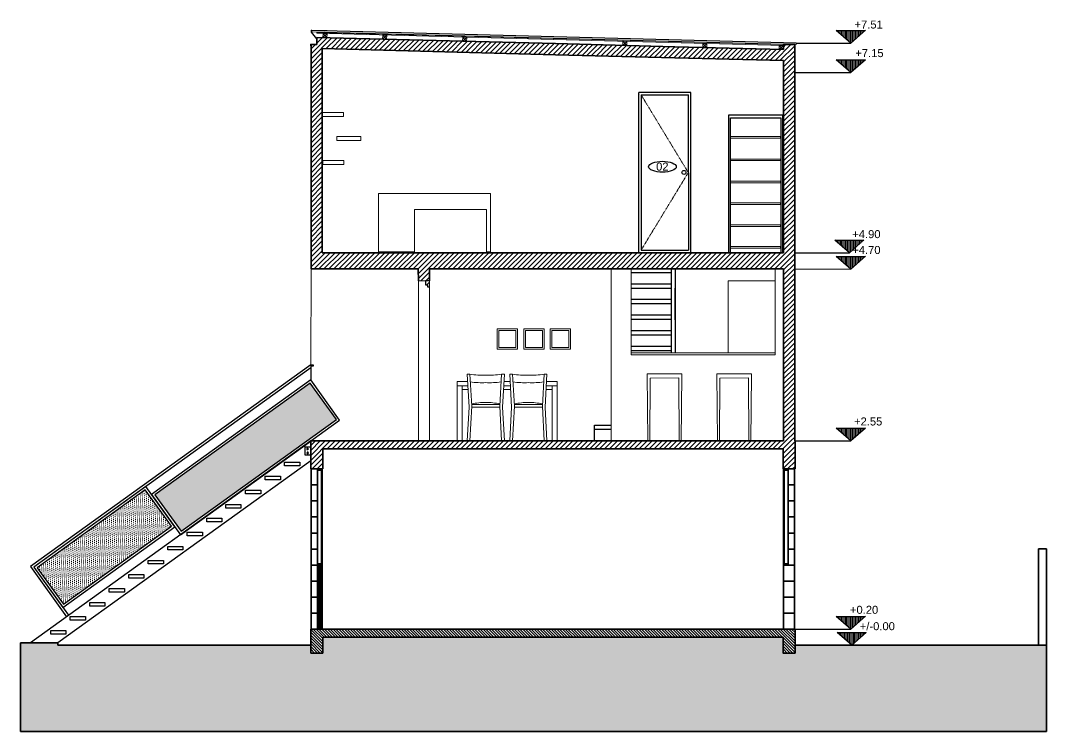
# Model space of a CAD drawing. Header units: metres. Extents: x -2569 to 4336, y -4195 to 694.
# Drawn here: x 1586 to 2868, y -1397 to -509 of the extents above; entities that cross this region are included whole.
import ezdxf
from ezdxf.enums import TextEntityAlignment as Align

# ---------------------------------------------------------------- set-up
doc = ezdxf.new("R2010")
doc.units = ezdxf.units.M
doc.header["$LTSCALE"] = 5
doc.header["$MEASUREMENT"] = 0
doc.linetypes.add('HIDDEN', pattern=[0.375, 0.25, -0.125])
doc.layers.get('0').update_dxf_attribs({"color": 253})
for name, color, linetype, lineweight in [('A-ANNO-NOTE', 7, 'Continuous', 35), ('A-DOOR-FULL', 181, 'Continuous', 25), ('A-ELEV-MBE1', 7, 'Continuous', 35), ('A-ELEV-PATT', 255, 'Continuous', 18), ('A-FLOR-LEVL', 7, 'Continuous', 35), ('A-FURN', 253, 'Continuous', 18), ('A-FURN-', 253, 'Continuous', 0), ('A-SECT-MCUT', 7, 'Continuous', 35), ('A-SECT-PATT', 8, 'Continuous', 18), ('A-WALL-FULL', 7, 'Continuous', 35), ('APERTURE FINESTRE', 130, 'Continuous', 18), ('MURI NON SEZIONATI', 170, 'Continuous', 18), ('TETTO', 36, 'Continuous', 18), ('TETTO ESTERNO', 56, 'Continuous', 25)]:
    doc.layers.add(name, color=color, linetype=linetype, lineweight=lineweight)
for name, color, linetype in [('ASHADE', 7, 'Continuous'), ('IKE120036-t1', 253, 'Continuous'), ('quote', 82, 'Continuous'), ('SCALE', 214, 'Continuous'), ('SCALE ESTERNE', 244, 'Continuous')]:
    doc.layers.add(name, color=color, linetype=linetype)
doc.styles.add('ARIAL', font='arial.ttf')

# ---------------------------------------------------------------- blocks, each defined once
blk = doc.blocks.new('族几何图形组合_3698-Front')
at = {"layer": 'IKE120036-t1'}
for p, q in [((400, 2020), (-400, 2020)), ((-400, 2020), (-400, 0)), ((-371, 1980), (371, 1980)), ((-371, 0), (-371, 1980)), ((371, 1980), (371, 0)), ((400, 0), (400, 2020)), ((-400, 0), (-371, 0)), ((371, 0), (400, 0))]:
    blk.add_line(p, q, dxfattribs=at)

msp = doc.modelspace()

# ---------------------------------------------------------------- hatches: boundary and pattern name
at = {"layer": 'A-DOOR-FULL'}
h = msp.add_hatch(dxfattribs=at)
h.set_pattern_fill('ANSI31', color=256, scale=35)
h.paths.add_polyline_path([(2097.1, -834), (2092.1, -834), (2092.1, -839), (2094.6, -839), (2094.6, -841.5), (2097.1, -841.5)])
at = {"layer": 'A-ELEV-PATT'}
h = msp.add_hatch(dxfattribs=at)
h.set_pattern_fill('ANSI31', color=256, scale=0.5, angle=225, style=0)
h.set_pattern_definition([(270, (22934.815, -13703.6741), (1.5875, -4e-15), [])])
h.paths.add_polyline_path([(2641.6, -521.3), (2623.2, -537.2), (2604.8, -521.3)])
h = msp.add_hatch(dxfattribs=at)
h.set_pattern_fill('ANSI31', color=256, scale=0.5, angle=225, style=0)
h.set_pattern_definition([(270, (22934.815, -13740.5054), (1.5875, -4e-15), [])])
h.paths.add_polyline_path([(2641.6, -558.1), (2623.2, -574), (2604.8, -558.1)])
h = msp.add_hatch(dxfattribs=at)
h.set_pattern_fill('ANSI31', color=256, scale=0.5, angle=225, style=0)
h.set_pattern_definition([(270, (22936.5242, -13965.5795), (1.5875, -4e-15), [])])
h.paths.add_polyline_path([(2639.9, -783.2), (2621.5, -799.1), (2603.1, -783.2)])
h = msp.add_hatch(dxfattribs=at)
h.set_pattern_fill('ANSI31', color=256, scale=0.5, angle=225, style=0)
h.set_pattern_definition([(270, (22934.815, -13985.8764), (1.5875, -4e-15), [])])
h.paths.add_polyline_path([(2641.6, -803.5), (2623.2, -819.4), (2604.8, -803.5)])
h = msp.add_hatch(dxfattribs=at)
h.set_pattern_fill('ANSI31', color=256, scale=0.5, angle=225, style=0)
h.set_pattern_definition([(270, (22934.815, -14200.5811), (1.5875, -4e-15), [])])
h.paths.add_polyline_path([(2641.6, -1018.2), (2623.2, -1034.1), (2604.8, -1018.2)])
h = msp.add_hatch(dxfattribs=at)
h.set_pattern_fill('ANSI31', color=256, scale=0.5, angle=225, style=0)
h.set_pattern_definition([(270, (22934.815, -14435.4625), (1.5875, -4e-15), [])])
h.paths.add_polyline_path([(2641.6, -1253.1), (2623.2, -1269), (2604.8, -1253.1)])
h = msp.add_hatch(dxfattribs=at)
h.set_pattern_fill('ANSI31', color=256, scale=0.5, angle=225, style=0)
h.set_pattern_definition([(270, (22933.7198, -14455.5142), (1.5875, -4e-15), [])])
h.paths.add_polyline_path([(2642.7, -1273.2), (2624.3, -1289), (2605.9, -1273.2)])
at = {"layer": 'A-SECT-PATT'}
h = msp.add_hatch(dxfattribs=at)
h.set_pattern_fill('ANSI31', color=256, scale=35)
h.paths.add_polyline_path([(2553.2, -539), (2539.2, -539), (2539.2, -545.6), (2538.9, -545.3), (2443.2, -542.7), (2443.2, -542.9), (2438.2, -542.7), (2438.2, -542.6), (2403.3, -541.7), (2343.3, -540.1), (2343.3, -540.1), (2338.3, -540), (2254.3, -537.8), (2143.3, -535), (2143.3, -535), (2138.3, -534.9), (1956.3, -530.2), (1956.4, -539), (1949.1, -539), (1949.1, -819.1), (2083, -819), (2083.1, -834), (2097.1, -834), (2097.1, -819), (2348.7, -818.9), (2539.2, -819), (2539.2, -1034), (2553.2, -1034)])
h.paths.add_polyline_path([(2539.2, -559), (2539.2, -799), (1963.1, -798.9), (1963.1, -543.8), (2254.4, -551.6), (2403.3, -555.4)], flags=16)
h.paths.add_polyline_path([(2538.5, -627.1), (2538.5, -798.9), (2536, -798.9), (2472.9, -798.9), (2470.4, -798.9), (2470.4, -627.1)], flags=0)
h.paths.add_polyline_path([(2536, -630.5), (2536, -793.2), (2472.9, -793.2), (2472.9, -630.5)], flags=0)
h.paths.add_polyline_path([(2535.9, -653.9), (2535.9, -655.9), (2473, -655.9), (2473, -653.9)], flags=0)
h.paths.add_polyline_path([(2535.9, -682), (2535.9, -683.9), (2473, -683.9), (2473, -682)], flags=0)
h.paths.add_polyline_path([(2535.9, -709.6), (2535.9, -711.6), (2473, -711.6), (2473, -709.6)], flags=0)
h.paths.add_polyline_path([(2535.9, -736.8), (2535.9, -738.8), (2473, -738.8), (2473, -736.8)], flags=0)
h.paths.add_polyline_path([(2417.3, -701.3, -1), (2412.3, -701.3, -1)], flags=0)
h.paths.add_polyline_path([(2535.9, -764), (2535.9, -766), (2473, -766), (2473, -764)], flags=0)
h = msp.add_hatch(dxfattribs=at)
h.set_pattern_fill('ANSI31', color=256, scale=35, style=0)
h.paths.add_polyline_path([(2553.7, -1034), (2553.7, -1069), (2538.7, -1069), (2538.7, -1044), (1963.7, -1044), (1963.7, -1069), (1948.7, -1069), (1948.7, -1034)])
h = msp.add_hatch(dxfattribs=at)
h.set_pattern_fill('ANSI31', color=256, scale=0.35, angle=90, style=0)
h.set_pattern_definition([(135, (1715.3105, -2405.5053), (-0.7857724, -0.7857724), [])])
h.paths.add_polyline_path([(1957.1, -1189), (1962.1, -1189), (1962.1, -1269), (1957.1, -1269)])
h = msp.add_hatch(dxfattribs=at)
h.set_pattern_fill('DOTS', color=256, scale=100, angle=90, style=0)
h.set_pattern_definition([(360, (1030.5934, -2631.2624), (3.125, 6.25), [0, -6.25])])
h.paths.add_polyline_path([(1586.1, -1286), (1632.9, -1286), (1632.9, -1289), (1948.7, -1289), (1948.7, -1299), (1963.7, -1299), (1963.7, -1279), (2323.7, -1279), (2348.7, -1279), (2538.7, -1279), (2538.7, -1299), (2553.7, -1299), (2553.7, -1289), (2867.7, -1289), (2867.7, -1396.9), (1586.1, -1396.9)])
h.paths.add_polyline_path([(1966.6, -1396.9), (1944.8, -1396.9)])
h.paths.add_polyline_path([(2343.2, -1396.9), (2322.1, -1396.9)], flags=17)
h.paths.add_polyline_path([(2554.9, -1396.9), (2533.1, -1396.9)], flags=17)
h = msp.add_hatch(dxfattribs=at)
h.set_pattern_fill('ANSI31', color=256, scale=20, angle=90, style=0)
h.set_pattern_definition([(135, (550.3644, -1592.9256), (-1.767767, -1.767767), [])])
h.paths.add_polyline_path([(2553.7, -1269), (2553.7, -1299), (2538.7, -1299), (2538.7, -1279), (1963.7, -1279), (1963.7, -1299), (1948.7, -1299), (1948.7, -1269)])
at = {"layer": 'SCALE ESTERNE'}
h = msp.add_hatch(dxfattribs=at)
h.set_pattern_fill('DOTS', color=256, scale=40, angle=362.9169, style=0)
h.set_pattern_definition([(2.91694, (550.3644, -1592.9256), (1.1211598, 2.5603712), [0, -2.5])])
h.paths.add_polyline_path([(1948, -961.8), (1949.1, -963.4), (1954.1, -970.4), (1964.3, -984.6), (1980.7, -1007.3), (1949.1, -1030), (1786.7, -1146.9), (1754, -1101.4)])
h = msp.add_hatch(dxfattribs=at)
h.set_pattern_fill('DOTS', color=256, scale=40, angle=362.9169, style=0)
h.set_pattern_definition([(272.916943, (-6765.497, 3420.7405), (2.5603712, -1.1211598), [0, -2.5])])
h.paths.add_polyline_path([(1742, -1095.1), (1774.8, -1140.6), (1639.7, -1237.8), (1607, -1192.3)])

# ---------------------------------------------------------------- linework, layer by layer
at = {"color": 251, "true_color": 0x636466}
for p, q in [((2372.3, -1034.1), (2369.7, -1034)), ((2411.3, -1034.1), (2408.7, -1034)), ((2459.3, -1034.1), (2456.7, -1034)), ((2498.4, -1034.1), (2495.8, -1034))]:
    msp.add_line(p, q, dxfattribs=at)
at = {"layer": 'A-ANNO-NOTE'}
for p, q in [((1963.7, -1069), (1948.7, -1069)), ((2538.7, -1069), (2553.7, -1069))]:
    msp.add_line(p, q, dxfattribs=at)
at = {"layer": 'A-DOOR-FULL'}
for p, q in [((2358.2, -598.7), (2358.2, -799)), ((2423.3, -598.7), (2358.3, -598.7)), ((2359.3, -601.7), (2359.3, -601.7)), ((2361.2, -601.7), (2361.2, -795.9)), ((2361.3, -601.7), (2420.3, -601.7)), ((2420.2, -601.7), (2420.3, -795.9)), ((2423.2, -598.7), (2423.2, -799)), ((2361.2, -795.9), (2420.3, -795.9)), ((2097.1, -834), (2092.1, -834)), ((2092.1, -834), (2092.1, -839)), ((2092.1, -839), (2094.6, -839)), ((2094.6, -839), (2094.6, -841.5)), ((2094.6, -841.5), (2097.1, -841.5))]:
    msp.add_line(p, q, dxfattribs=at)
msp.add_circle((2414.8, -698.7), 2.5, dxfattribs=at)
at = {"layer": 'A-ELEV-MBE1'}
for p, q in [((2254.3, -537.8), (1956.3, -530.2)), ((2403.3, -541.7), (2254.3, -537.8)), ((1948.5, -540.7), (1948.8, -540.7)), ((1949, -819.1), (1949.1, -539)), ((1963.1, -543.8), (1963.1, -798.9)), ((2254.4, -551.6), (1963.1, -543.8)), ((2539.2, -545.3), (2403.3, -541.7)), ((2539, -539), (2539.2, -539)), ((2403.3, -555.4), (2254.5, -551.6)), ((2539.2, -559), (2403.3, -555.4)), ((1949.1, -819.1), (2083, -819)), ((2083.1, -834), (2083, -819)), ((2097.1, -819), (2348.7, -818.9)), ((2097.1, -819), (2097.1, -834)), ((2348.7, -819), (2539.2, -819)), ((1948.7, -1058.7), (1948.7, -1034)), ((1963.7, -1069), (1948.7, -1069)), ((1963.1, -1069), (1949.1, -1069)), ((1949.1, -1069), (1949.1, -1089)), ((1957.1, -1069), (1962.1, -1069)), ((1957.1, -1269), (1957.1, -1069)), ((1957.1, -1070.5), (1962.1, -1070.5)), ((1962.1, -1269), (1962.1, -1069)), ((1963.1, -1169), (1963.1, -1069)), ((1963.1, -1089), (1963.1, -1069)), ((2539.1, -1169), (2539.1, -1069)), ((2540.1, -1189), (2540.1, -1069)), ((2545.1, -1069), (2540.1, -1069)), ((2545.1, -1070.5), (2540.1, -1070.5)), ((2545.1, -1189), (2545.1, -1069)), ((2553.1, -1189), (2553.1, -1068.8)), ((1949.1, -1089), (1957.1, -1089)), ((1949.1, -1089), (1949.1, -1109)), ((1949.1, -1109), (1949.1, -1089)), ((1949.1, -1089), (1957.1, -1089)), ((1962.1, -1089), (1963.1, -1089)), ((2553.1, -1089), (2545.1, -1089)), ((2553.1, -1079), (2553.1, -1089)), ((1949.1, -1109), (1949.1, -1129)), ((1957.1, -1109), (1949.1, -1109)), ((1949.1, -1129), (1949.1, -1109)), ((1949.1, -1109), (1957.1, -1109)), ((2553.1, -1109), (2545.1, -1109)), ((2545.1, -1109), (2553.1, -1109)), ((1957.1, -1129), (1949.1, -1129)), ((1949.1, -1149), (1949.1, -1129)), ((1949.1, -1129), (1957.1, -1129)), ((2553.1, -1129), (2545.1, -1129)), ((2545.1, -1129), (2553.1, -1129)), ((1949.1, -1169), (1949.1, -1149)), ((1949.1, -1149), (1957.1, -1149)), ((1949.1, -1149), (1949.1, -1169)), ((1957.1, -1149), (1949.1, -1149)), ((2553.1, -1149), (2545.1, -1149)), ((2545.1, -1149), (2553.1, -1149)), ((1949.1, -1169), (1949.1, -1189)), ((1957.1, -1169), (1949.1, -1169)), ((1963.1, -1189), (1963.1, -1169)), ((2540.1, -1169), (2539.1, -1169)), ((2539.1, -1169), (2539.1, -1189)), ((2553.1, -1169), (2545.1, -1169)), ((2545.1, -1169), (2553.1, -1169)), ((2857.7, -1279), (2857.7, -1168.8)), ((2857.7, -1168.8), (2867.7, -1168.8)), ((2857.7, -1289), (2857.7, -1168.8)), ((2857.7, -1168.8), (2867.7, -1168.8)), ((2867.7, -1168.8), (2867.7, -1279)), ((2867.7, -1168.8), (2867.7, -1289)), ((1957.1, -1189), (1949.1, -1189)), ((1949.1, -1189), (1949.1, -1209)), ((1957.1, -1187.5), (1962.1, -1187.5)), ((1957.1, -1189), (1962.1, -1189)), ((2539.1, -1189), (2553.1, -1189)), ((2545.1, -1187.5), (2540.1, -1187.5)), ((2545.1, -1189), (2540.1, -1189)), ((1949.1, -1209), (1957.1, -1209)), ((1957.1, -1209), (1949.1, -1209)), ((1949.1, -1209), (1949.1, -1229)), ((1949.1, -1229), (1957.1, -1229)), ((1957.1, -1229), (1949.1, -1229)), ((1949.1, -1229), (1949.1, -1249)), ((1949.1, -1249), (1957.1, -1249)), ((1957.1, -1249), (1949.1, -1249)), ((1949.1, -1249), (1949.1, -1269)), ((1963.1, -1249), (1962.1, -1249)), ((1963.1, -1269), (1963.1, -1249)), ((1949.1, -1269), (1963.1, -1269)), ((1586.1, -1286), (1586.1, -1396.9)), ((1632.9, -1286), (1586.1, -1286)), ((1632.9, -1286), (1632.9, -1289)), ((1632.9, -1289), (1948.7, -1289)), ((2553.7, -1289), (2867.7, -1289)), ((2867.7, -1289), (2867.7, -1396.9)), ((1586.1, -1396.9), (2867.7, -1396.9))]:
    msp.add_line(p, q, dxfattribs=at)
for points in [[(1956.3, -530.2), (1956.4, -539)], [(1962.1, -1089), (1963.1, -1089)], [(2540.1, -1089), (2539.1, -1089)], [(1962.1, -1109), (1963.1, -1109)], [(2540.1, -1109), (2539.1, -1109)], [(1962.1, -1129), (1963.1, -1129)], [(2540.1, -1129), (2539.1, -1129)], [(1962.1, -1149), (1963.1, -1149)], [(2540.1, -1149), (2539.1, -1149)], [(1963.1, -1169), (1962.1, -1169)], [(1962.1, -1209), (1963.1, -1209), (1963.1, -1189), (1962.1, -1189)], [(1962.1, -1229), (1963.1, -1229), (1963.1, -1209), (1962.1, -1209)], [(1962.1, -1249), (1963.1, -1249), (1963.1, -1229), (1962.1, -1229)]]:
    msp.add_lwpolyline(points, dxfattribs=at)
at = {"layer": 'A-ELEV-PATT'}
msp.add_line((2083.1, -834), (2097.1, -834), dxfattribs=at)
at = {"layer": 'A-FLOR-LEVL'}
for p, q in [((1949.1, -539), (1956.4, -539)), ((2553.2, -539), (2539.2, -539)), ((2539.2, -539), (2539.2, -545.3)), ((2553.2, -1034), (2553.2, -539)), ((2539.2, -559), (2539.2, -799)), ((2539.2, -819), (2539.2, -1034))]:
    msp.add_line(p, q, dxfattribs=at)
at = {"layer": 'A-FURN'}
for p, q in [((2473, -653.9), (2473, -655.9)), ((2535.9, -653.9), (2473, -653.9)), ((2473, -655.9), (2535.9, -655.9)), ((2535.9, -682), (2473, -682)), ((2473, -682), (2473, -683.9)), ((2473, -683.9), (2535.9, -683.9)), ((2535.9, -709.6), (2473, -709.6)), ((2473, -709.6), (2473, -711.6)), ((2473, -711.6), (2535.9, -711.6)), ((2033.1, -798), (2033.1, -725)), ((2033.1, -725), (2173.1, -725)), ((2173.1, -725), (2173.1, -798)), ((2535.9, -736.8), (2473, -736.8)), ((2473, -736.8), (2473, -738.8)), ((2473, -738.8), (2535.9, -738.8)), ((2078.1, -798), (2078.1, -745)), ((2078.1, -745), (2078.6, -745)), ((2168.1, -745), (2078.6, -745)), ((2168.1, -798), (2168.1, -745)), ((2535.9, -764), (2473, -764)), ((2473, -764), (2473, -766)), ((2473, -766), (2535.9, -766)), ((2472.9, -793.2), (2473, -793.2)), ((2535.9, -791.2), (2473, -791.2)), ((2473, -791.2), (2473, -793.2)), ((2473, -793.2), (2535.9, -793.2)), ((2033.1, -798), (2078.1, -798)), ((2173.1, -798), (2168.1, -798)), ((2528.7, -834), (2470.2, -834)), ((2470.2, -834), (2470.2, -924)), ((2131.4, -1033.7), (2131.4, -959.7)), ((2131.4, -959.7), (2144.6, -959.7)), ((2144.1, -950.7), (2146.4, -991.7)), ((2147.5, -950.7), (2144.1, -950.7)), ((2147.5, -950.7), (2149.8, -990.4)), ((2187, -950.7), (2184.7, -990.4)), ((2187, -950.7), (2190.5, -950.7)), ((2190.5, -950.7), (2188.1, -991.7)), ((2197.8, -959.7), (2189.9, -959.7)), ((2197.3, -950.7), (2199.6, -991.7)), ((2200.8, -950.7), (2197.3, -950.7)), ((2200.8, -950.7), (2203.1, -990.4)), ((2240.3, -950.7), (2238, -990.4)), ((2240.3, -950.7), (2243.7, -950.7)), ((2243.7, -950.7), (2241.4, -991.7)), ((2256.4, -959.7), (2243.2, -959.7)), ((2256.4, -1033.7), (2256.4, -959.7)), ((2368.9, -950), (2412.1, -950)), ((2368.9, -950.7), (2368.9, -950)), ((2369.7, -1034), (2368.9, -950.7)), ((2372.5, -955.5), (2372.3, -1034.1)), ((2408.6, -955.4), (2372.5, -955.5)), ((2408.7, -1034), (2408.6, -955.4)), ((2412.1, -950.7), (2411.3, -1034.1)), ((2412.1, -950), (2412.1, -950.7)), ((2456, -950), (2499.1, -950)), ((2456, -950.7), (2456, -950)), ((2456.7, -1034), (2456, -950.7)), ((2459.5, -955.5), (2459.3, -1034.1)), ((2495.6, -955.4), (2459.5, -955.5)), ((2495.8, -1034), (2495.6, -955.4)), ((2499.1, -950.7), (2498.4, -1034.1)), ((2499.1, -950), (2499.1, -950.7)), ((2144.9, -965.2), (2131.4, -965.2)), ((2137.8, -1033.7), (2137.8, -965.2)), ((2137.8, -969.7), (2145.1, -969.7)), ((2198.4, -969.7), (2189.4, -969.7)), ((2189.6, -965.2), (2198.1, -965.2)), ((2250, -969.7), (2242.6, -969.7)), ((2242.9, -965.2), (2256.4, -965.2)), ((2250, -1033.7), (2250, -965.2)), ((2146.4, -991.7), (2144.1, -1033.7)), ((2149.8, -990.4), (2147.5, -1033.7)), ((2149.7, -988.7), (2184.8, -988.7)), ((2149.8, -991.7), (2184.8, -991.7)), ((2184.7, -990.4), (2187, -1033.7)), ((2188.1, -991.7), (2190.5, -1033.7)), ((2199.6, -991.7), (2197.3, -1033.7)), ((2203.1, -990.4), (2200.8, -1033.7)), ((2238.1, -988.7), (2203, -988.7)), ((2238, -991.7), (2203, -991.7)), ((2238, -990.4), (2240.3, -1033.7)), ((2241.4, -991.7), (2243.7, -1033.7))]:
    msp.add_line(p, q, dxfattribs=at)
for points in [[(2181.6, -894), (2206.8, -894), (2206.8, -919.3), (2181.6, -919.3), (2181.6, -894)], [(2183.6, -896), (2204.8, -896), (2204.8, -917.3), (2183.6, -917.3), (2183.6, -896)], [(2214.9, -894), (2240.1, -894), (2240.1, -919.3), (2214.9, -919.3), (2214.9, -894)], [(2216.9, -896), (2238.1, -896), (2238.1, -917.3), (2216.9, -917.3), (2216.9, -896)], [(2247.9, -894), (2273.2, -894), (2273.2, -919.3), (2247.9, -919.3), (2247.9, -894)], [(2249.9, -896), (2271.1, -896), (2271.1, -917.3), (2249.9, -917.3), (2249.9, -896)]]:
    msp.add_lwpolyline(points, dxfattribs=at)
for centre, radius, start, end in [((2163.1, -836.5), 115.3, 262.2379, 272.0836), ((2163.1, -846), 115.3, 262.5184, 272.0836), ((2171.4, -836.5), 115.3, 267.9164, 277.7621), ((2171.4, -846), 115.3, 267.9164, 277.4816), ((2216.3, -836.5), 115.3, 262.2379, 272.0836), ((2216.3, -846), 115.3, 262.5184, 272.0836), ((2224.7, -836.5), 115.3, 267.9164, 277.7621), ((2224.7, -846), 115.3, 267.9164, 277.4816), ((2167.7, -1069.6), 83.7, 90.2941, 102.4318), ((2166.8, -1069.6), 83.7, 77.5682, 89.7059), ((2221, -1069.6), 83.7, 90.2941, 102.4318), ((2220.1, -1069.6), 83.7, 77.5682, 89.7059)]:
    msp.add_arc(centre, radius, start, end, dxfattribs=at)
at = {"layer": 'A-FURN-'}
for points in [[(1963.4, -628.9), (1989.4, -628.9), (1989.4, -623.9), (1963.4, -623.9), (1963.4, -628.9)], [(1981.2, -658.9), (2011.2, -658.9), (2011.2, -653.9), (1981.2, -653.9), (1981.2, -658.9)], [(1963.8, -688.9), (1989.8, -688.9), (1989.8, -683.9), (1963.8, -683.9), (1963.8, -688.9)]]:
    msp.add_lwpolyline(points, dxfattribs=at)
at = {"layer": 'A-SECT-MCUT'}
for p, q in [((1948.7, -1034), (1948.7, -1069)), ((2539.2, -1034), (1948.7, -1034)), ((2553.7, -1069), (2553.7, -1034)), ((1963.7, -1044), (2538.7, -1044)), ((1963.7, -1069), (1963.7, -1044)), ((2538.7, -1044), (2538.7, -1069)), ((1948.7, -1069), (1963.7, -1069)), ((2538.7, -1069), (2553.7, -1069)), ((1948.7, -1299), (1948.7, -1269)), ((1963.7, -1279), (1963.7, -1299)), ((1963.7, -1299), (1948.7, -1299))]:
    msp.add_line(p, q, dxfattribs=at)
for points in [[(2553.1, -1189), (2539.1, -1189), (2539.1, -1209), (2553.1, -1209)], [(2553.1, -1209), (2539.1, -1209), (2539.1, -1229), (2553.1, -1229)], [(2553.1, -1229), (2539.1, -1229), (2539.1, -1249), (2553.1, -1249)], [(2553.1, -1249), (2539.1, -1249), (2539.1, -1269), (2553.1, -1269)]]:
    msp.add_lwpolyline(points, close=True, dxfattribs=at)
for points in [[(1948.7, -1269), (2553.7, -1269)], [(2538.7, -1279), (1963.7, -1279)], [(2538.7, -1269), (2538.7, -1269), (2553.7, -1269), (2553.7, -1299), (2538.7, -1299), (2538.7, -1279)]]:
    msp.add_lwpolyline(points, dxfattribs=at)
at = {"layer": 'A-WALL-FULL'}
for p, q in [((1963.1, -798.9), (2539.2, -799)), ((2553.2, -1034), (2553.7, -1034))]:
    msp.add_line(p, q, dxfattribs=at)
at = {"layer": 'APERTURE FINESTRE', "linetype": 'HIDDEN'}
for p, q in [((2361.3, -601.7), (2420.2, -698.8)), ((2420.2, -698.8), (2361.2, -795.9))]:
    msp.add_line(p, q, dxfattribs=at)
at = {"layer": 'ASHADE', "color": 251, "true_color": 0x636466}
for p, q in [((2132.7, -1033.7), (2136.1, -1033.7)), ((2147.5, -1033.7), (2144.1, -1033.7)), ((2187, -1033.7), (2190.5, -1033.7)), ((2200.8, -1033.7), (2197.3, -1033.7)), ((2240.3, -1033.7), (2243.7, -1033.7)), ((2250, -1033.7), (2256.4, -1033.7))]:
    msp.add_line(p, q, dxfattribs=at)
at = {"layer": 'IKE120036-t1'}
for p, q in [((2535.9, -655.9), (2535.9, -653.9)), ((2535.9, -683.9), (2535.9, -682)), ((2535.9, -711.6), (2535.9, -709.6)), ((2535.9, -738.8), (2535.9, -736.8)), ((2535.9, -766), (2535.9, -764)), ((2535.9, -793.2), (2535.9, -791.2)), ((2535.9, -793.2), (2536, -793.2)), ((2536, -798.9), (2472.9, -798.9))]:
    msp.add_line(p, q, dxfattribs=at)
at = {"layer": 'MURI NON SEZIONATI'}
for p, q in [((1949, -819.1), (1948.7, -939)), ((2323.7, -818.9), (2323.7, -1034)), ((2528.7, -926.5), (2528.7, -819)), ((2083.1, -834), (2083.1, -1034)), ((2097.1, -1034), (2097.1, -834)), ((2348.7, -924), (2528.7, -924)), ((2348.7, -926.5), (2348.7, -924)), ((2348.7, -926.5), (2528.7, -926.5)), ((2528.7, -926.5), (2348.7, -926.5)), ((2528.7, -924), (2528.7, -926.5))]:
    msp.add_line(p, q, dxfattribs=at)
msp.add_lwpolyline([(2348.7, -926.5), (2348.7, -819)], dxfattribs=at)
at = {"layer": 'quote'}
for p, q in [((2623.3, -537.1), (2604.9, -521.3)), ((2604.9, -521.3), (2641.2, -521.3)), ((2641.4, -521.1), (2623.3, -537.1)), ((2554.9, -537.1), (2623.3, -537.1)), ((2623.3, -574), (2604.9, -558.1)), ((2604.9, -558.1), (2641.2, -558.1)), ((2641.4, -558), (2623.3, -574)), ((2553.2, -574), (2623.3, -574)), ((2621.6, -799), (2603.2, -783.2)), ((2603.2, -783.2), (2639.5, -783.2)), ((2639.7, -783), (2621.6, -799)), ((2553.2, -799), (2621.6, -799)), ((2623.3, -819.3), (2604.9, -803.5)), ((2604.9, -803.5), (2641.2, -803.5)), ((2641.4, -803.3), (2623.3, -819.3)), ((2553.2, -819.2), (2623.3, -819.3)), ((2623.3, -1034), (2604.9, -1018.2)), ((2604.9, -1018.2), (2641.2, -1018.2)), ((2641.4, -1018), (2623.3, -1034)), ((2553.7, -1034), (2623.3, -1034)), ((2623.3, -1268.9), (2604.9, -1253.1)), ((2604.9, -1253.1), (2641.2, -1253.1)), ((2641.4, -1252.9), (2623.3, -1268.9)), ((2553.7, -1269), (2623.4, -1268.9)), ((2624.4, -1289), (2606, -1273.2)), ((2606, -1273.2), (2642.3, -1273.2)), ((2642.3, -1273.2), (2624.4, -1289))]:
    msp.add_line(p, q, dxfattribs=at)
msp.add_ellipse((2388, -691.6), major_axis=(-17.3, 0), ratio=0.395468, dxfattribs=at)
at = {"layer": 'SCALE'}
for p, q in [((2398.7, -819), (2398.7, -924)), ((2403.7, -819), (2403.7, -924)), ((2348.7, -823.5), (2398.7, -823.5)), ((2398.7, -838), (2348.7, -838)), ((2348.7, -843), (2398.7, -843)), ((2403.7, -882.8), (2403.7, -843)), ((2398.7, -857.5), (2348.7, -857.5)), ((2348.7, -862.5), (2398.7, -862.5)), ((2398.7, -877), (2348.7, -877)), ((2348.7, -882), (2398.7, -882)), ((2398.7, -896.5), (2348.7, -896.5)), ((2348.7, -901.5), (2398.7, -901.5)), ((2303.2, -1019.5), (2303.2, -1014.5)), ((2303.2, -1014.5), (2323.7, -1014.5)), ((2303.2, -1034), (2303.2, -1019.5)), ((2303.2, -1019.5), (2323.7, -1019.5))]:
    msp.add_line(p, q, dxfattribs=at)
at = {"layer": 'SCALE', "ltscale": 0.003}
for p, q in [((2398.7, -916), (2348.7, -916)), ((2348.7, -921), (2398.7, -921))]:
    msp.add_line(p, q, dxfattribs=at)
at = {"layer": 'SCALE'}
for centre, radius, start, end in [((2403.8, -843), 0.107, 93.8157, 176.1844), ((2403.9, -882.7), 0.225, 186.046, 263.954)]:
    msp.add_arc(centre, radius, start, end, dxfattribs=at)
at = {"layer": 'SCALE ESTERNE'}
for p, q in [((1948.7, -939), (1598.7, -1190.9)), ((1948.7, -942.7), (1602.8, -1191.6)), ((1948.7, -939), (1949.1, -939)), ((1948.7, -939), (1948.8, -939)), ((1948.7, -939), (1948.7, -957.7)), ((1948.7, -942.7), (1949.1, -942.7)), ((1948.8, -939), (1949, -939)), ((1949, -958.2), (1949, -939)), ((1948.7, -1034), (1598.7, -1286)), ((1941.2, -1041.4), (1941.2, -1051.4)), ((1941.2, -1041.4), (1948.7, -1041.4)), ((1943.2, -1043.9), (1946.2, -1043.9)), ((1943.2, -1048.9), (1946.2, -1048.9)), ((1944.7, -1045.4), (1944.7, -1042.4)), ((1944.7, -1047.4), (1944.7, -1050.4)), ((1948.2, -1041.4), (1948.2, -1051.4)), ((1948.7, -1058.7), (1632.9, -1286)), ((1941.2, -1051.4), (1948.7, -1051.4)), ((1598.7, -1190.9), (1643.7, -1253.6)), ((1602.8, -1191.6), (1646.2, -1251.8))]:
    msp.add_line(p, q, dxfattribs=at)
for points in [[(1949, -940.5), (1949, -939), (1951.5, -939), (1951.5, -940.5)], [(1639.1, -1241.9), (1778.9, -1141.3), (1742.7, -1090.9), (1602.8, -1191.6)], [(1639.7, -1237.8), (1774.8, -1140.6), (1742, -1095.1), (1607, -1192.3)]]:
    msp.add_lwpolyline(points, close=True, dxfattribs=at)
for points in [[(1949.1, -958.3), (1948.7, -957.7), (1749.8, -1100.8), (1786, -1151.1), (1949.1, -1033.7)], [(1984.7, -1008.1), (1948.7, -957.7), (1749.8, -1100.8), (1786, -1151.1), (1984.7, -1008.1)], [(1980.7, -1007.3), (1948, -961.8), (1754, -1101.4), (1786.7, -1146.9), (1980.7, -1007.3)]]:
    msp.add_lwpolyline(points, dxfattribs=at)
at = {"layer": 'SCALE ESTERNE', "ltscale": 0.03}
for points in [[(1916, -1060.5), (1935, -1060.5), (1935, -1065), (1916, -1065)], [(1891.7, -1078), (1910.7, -1078), (1910.7, -1082.5), (1891.7, -1082.5)], [(1867.3, -1095.6), (1886.3, -1095.6), (1886.3, -1100.1), (1867.3, -1100.1)], [(1842.4, -1113.5), (1861.4, -1113.5), (1861.4, -1118), (1842.4, -1118)], [(1818.7, -1130.6), (1837.7, -1130.6), (1837.7, -1135.1), (1818.7, -1135.1)], [(1794.3, -1148.1), (1813.3, -1148.1), (1813.3, -1152.6), (1794.3, -1152.6)], [(1770, -1165.7), (1789, -1165.7), (1789, -1170.2), (1770, -1170.2)], [(1745.6, -1183.2), (1764.6, -1183.2), (1764.6, -1187.7), (1745.6, -1187.7)], [(1721.3, -1200.7), (1740.3, -1200.7), (1740.3, -1205.2), (1721.3, -1205.2)], [(1696.9, -1218.3), (1715.9, -1218.3), (1715.9, -1222.8), (1696.9, -1222.8)], [(1672.6, -1235.8), (1691.6, -1235.8), (1691.6, -1240.3), (1672.6, -1240.3)], [(1648.2, -1253.3), (1667.2, -1253.3), (1667.2, -1257.8), (1648.2, -1257.8)], [(1623.9, -1270.8), (1642.9, -1270.8), (1642.9, -1275.3), (1623.9, -1275.3)]]:
    msp.add_lwpolyline(points, close=True, dxfattribs=at)
at = {"layer": 'SCALE ESTERNE'}
for centre in [(1944.7, -1043.9), (1944.7, -1048.9)]:
    msp.add_circle(centre, 0.5, dxfattribs=at)
at = {"layer": 'TETTO'}
for p, q in [((1949.8, -521.4), (1949.8, -523.2)), ((2554.8, -538.9), (1949.8, -523.2)), ((2251.8, -531.5), (1956.2, -523.9)), ((1956.2, -524.9), (1956.2, -523.9)), ((2251.8, -532.5), (1956.2, -524.9)), ((1969.1, -525.3), (1963.9, -530.3)), ((1964.1, -525.2), (1968.9, -530.4)), ((1969.2, -521.4), (1969.2, -521.7)), ((2043.5, -527.3), (2038.4, -532.2)), ((2038.5, -527.1), (2043.4, -532.3)), ((2143.5, -530), (2138.3, -534.9)), ((2138.5, -529.8), (2143.3, -535)), ((2251.8, -532.5), (2251.8, -531.5)), ((2539, -539), (2252, -531.5)), ((2252, -532.5), (2252, -531.5)), ((2539, -540), (2252, -532.5)), ((2252, -532.7), (2252, -532.7)), ((2343.4, -535), (2338.3, -540)), ((2338.4, -534.9), (2343.3, -540.1)), ((2443.4, -537.8), (2438.2, -542.7)), ((2438.4, -537.6), (2443.2, -542.9)), ((2554.9, -537.1), (2554.8, -538.9)), ((2538.9, -540.1), (2533.8, -545.1)), ((2533.9, -540), (2538.8, -545.2))]:
    msp.add_line(p, q, dxfattribs=at)
for points in [[(1969.2, -521.4), (1949.1, -520.8), (1949.1, -523.5), (1955.8, -532), (1955.8, -538.4), (1948.5, -538.4), (1948.5, -540.7)], [(1969.2, -521.7), (1949.4, -521.1), (1949.4, -523.4), (1956.1, -531.9), (1956.1, -538.7), (1948.8, -538.7), (1948.8, -540.7)]]:
    msp.add_lwpolyline(points, dxfattribs=at)
for points in [[(1969.1, -525.3), (1964.1, -525.2), (1963.9, -530.3), (1968.9, -530.4)], [(2043.5, -527.3), (2038.5, -527.1), (2038.4, -532.2), (2043.4, -532.3)], [(2143.5, -530), (2138.5, -529.8), (2138.3, -534.9), (2143.3, -535)], [(2343.4, -535), (2338.4, -534.9), (2338.3, -540), (2343.3, -540.1)], [(2443.4, -537.8), (2438.4, -537.6), (2438.2, -542.7), (2443.2, -542.9)], [(2538.9, -540.1), (2533.9, -540), (2533.8, -545.1), (2538.8, -545.2)]]:
    msp.add_lwpolyline(points, close=True, dxfattribs=at)
at = {"layer": 'TETTO ESTERNO'}
msp.add_line((2554.9, -537.1), (1949.8, -521.4), dxfattribs=at)

# ---------------------------------------------------------------- block references
at = {"layer": 'A-FURN', "xscale": 0.08503925579830067, "yscale": 0.08503925579830067, "zscale": 0.08503925579830067}
msp.add_blockref('族几何图形组合_3698-Front', (2504.4, -798.9), dxfattribs=at)

# ---------------------------------------------------------------- texts
at = {"layer": 'quote', "char_height": 10, "attachment_point": 3, "style": 'ARIAL'}
for s, insert in [('+7.51', (2663.2, -508.9)), ('+7.15', (2664.2, -544.6)), ('+/-0.00', (2678.3, -1260.4))]:
    msp.add_mtext(s, dxfattribs=dict(at, insert=insert))
for s, width, insert in [('+4.90', 0.00594, (2660.4, -770.7)), ('+4.70', 0.00253, (2660.4, -790.5)), ('+2.55', 0.00461, (2662.6, -1004.7)), ('+0.20', 0.00254, (2657.5, -1239.9))]:
    msp.add_mtext_dynamic_manual_height_columns(s, width=width, gutter_width=9, heights=[0], dxfattribs=dict(at, insert=insert))
at = {"layer": 'quote', "style": 'ARIAL'}
msp.add_attdef('02', text='', height=10, dxfattribs=at).set_placement((2387.8, -691.4), align=Align.MIDDLE_CENTER)

doc.saveas('drawing.dxf')
